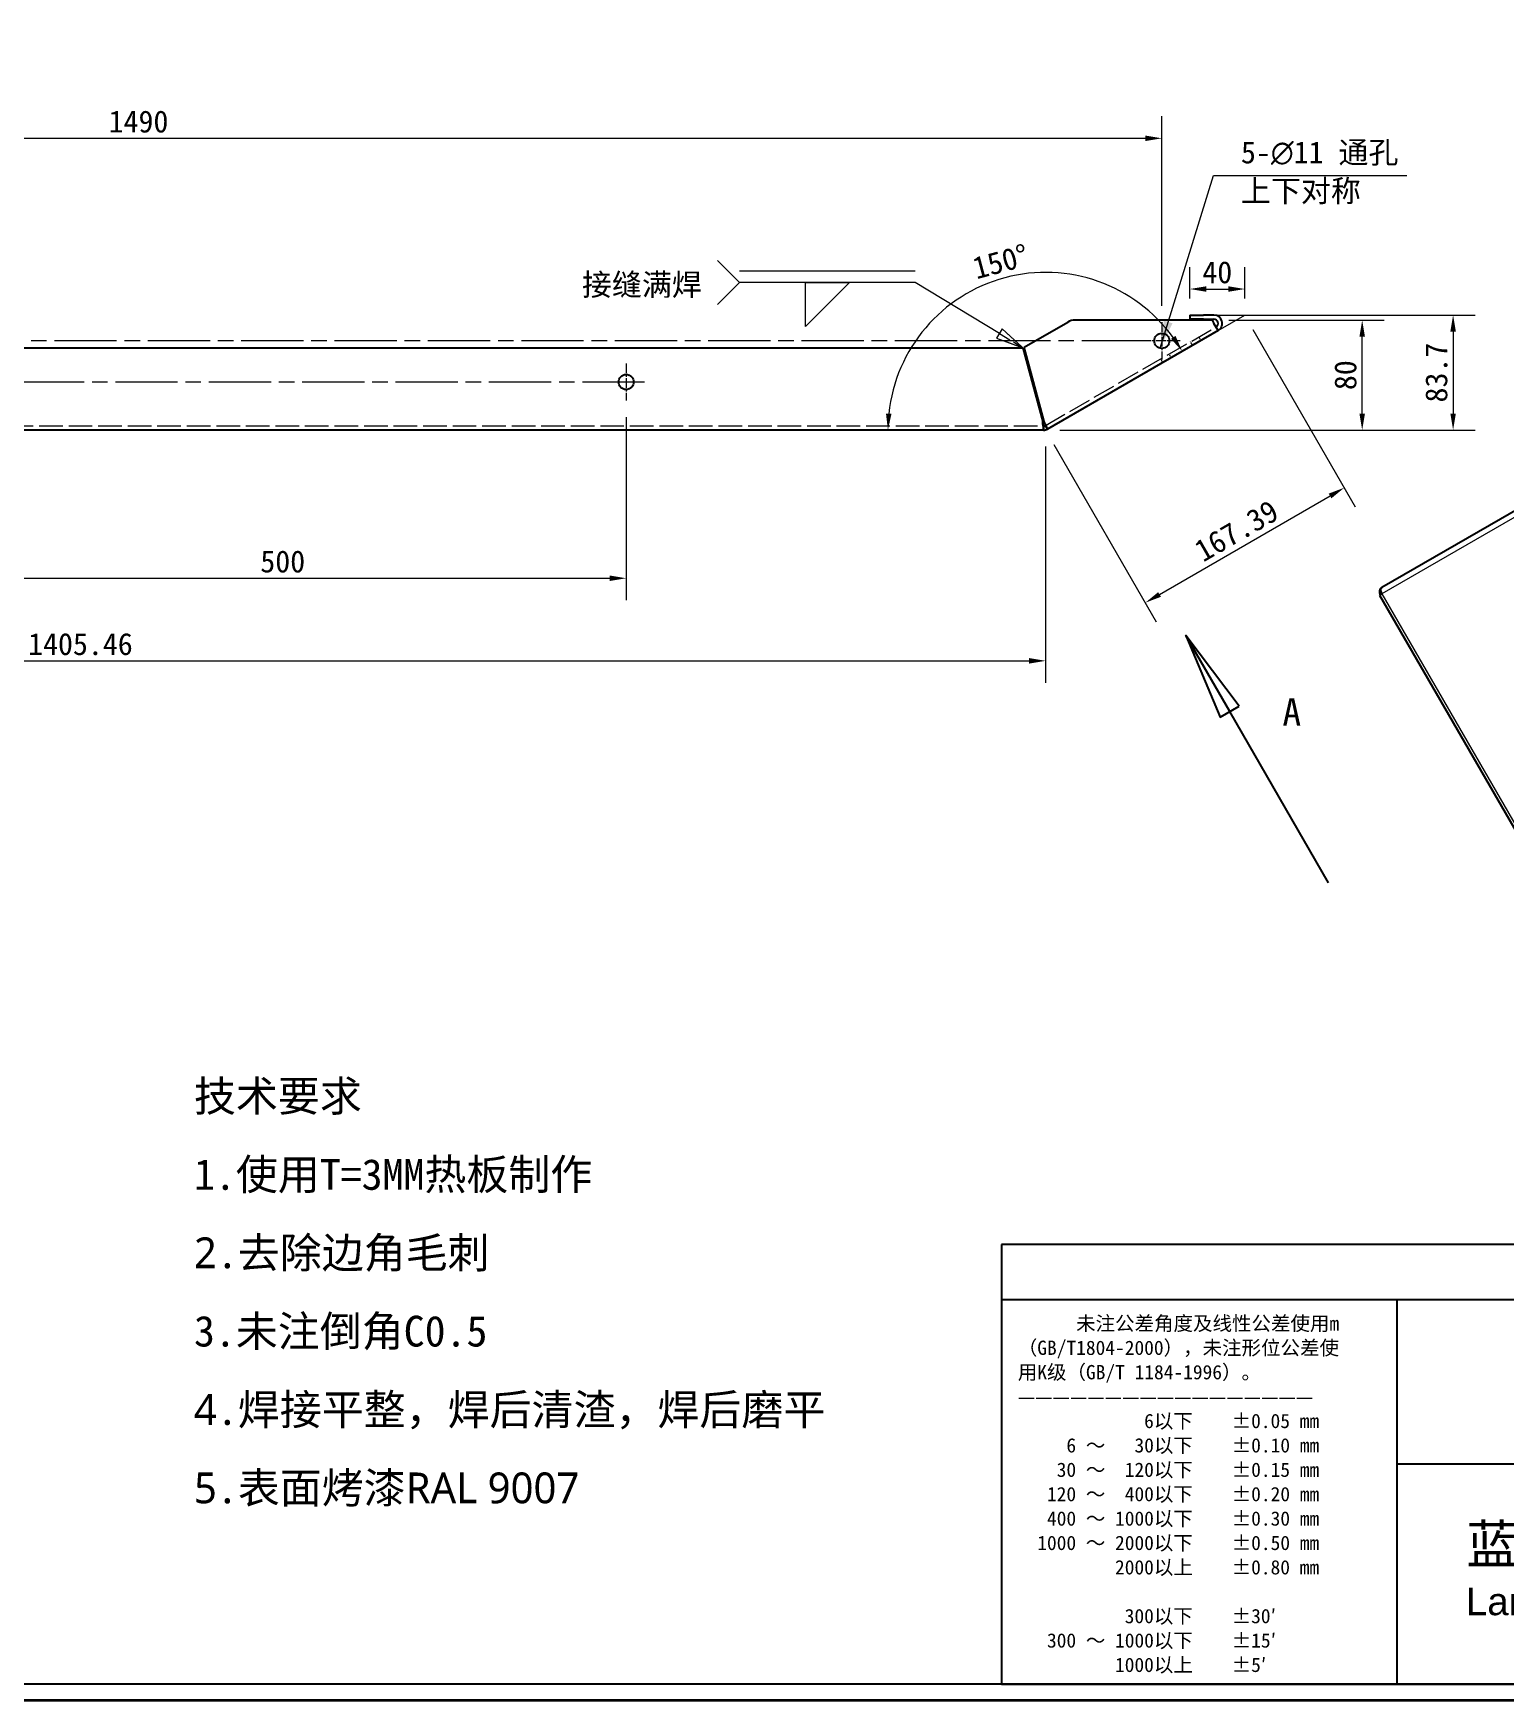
# Model space of a CAD drawing. Header units: millimetres. Extents: x 48 to 3316, y 44 to 2332.
# Drawn here: x 1119 to 2190, y 44 to 1257 of the extents above; entities that cross this region are included whole.
import ezdxf
from ezdxf.enums import TextEntityAlignment as Align

# ---------------------------------------------------------------- set-up
doc = ezdxf.new("R2010")
doc.units = ezdxf.units.MM
doc.header["$LTSCALE"] = 8
doc.linetypes.add('CHAIN', pattern=[0.3543, 0.2362, -0.0295, 0.0591, -0.0295])
doc.linetypes.add('DASHED', pattern=[0.2067, 0.1654, -0.0413])
for name, color, linetype, lineweight in [('1', 7, 'Continuous', 18), ('可见 (ISO)', 7, 'Continuous', 25), ('可见窄的 (ISO)', 7, 'Continuous', 18), ('图框 (ISO)', 7, 'Continuous', 35), ('标题 (ISO)', 7, 'Continuous', 25), ('草图几何图元 (ISO)', 7, 'Continuous', 18)]:
    doc.layers.add(name, color=color, linetype=linetype, lineweight=lineweight)
for name, color, linetype, lineweight, true_color in [('中心标记 (ISO)', 1, 'CHAIN', 18, 0xff0000), ('剖切线 (ISO)', 7, 'CHAIN', 25, 0x008000), ('尺寸 (ISO)', 7, 'Continuous', 18, 0x008000), ('符号 (ISO)', 7, 'Continuous', 18, 0x008000), ('隐藏 (ISO)', 5, 'DASHED', 18, 0x0000ff)]:
    doc.layers.add(name, color=color, linetype=linetype, lineweight=lineweight, true_color=true_color)
doc.styles.add('HZ_33', font='simfang.ttf')
doc.styles.add('文本样式164', font='SimSun.ttf')
doc.styles.add('文本样式165', font='SimSun.ttf')
doc.styles.add('文本样式74', font='SimSun.ttf')
doc.styles.add('注释文本 (ISO)', font='simfang.ttf')
doc.styles.add('添加1', font='simfang.ttf')
doc.dimstyles.new('默认 (GB)', dxfattribs={"dimscale": 8, "dimtxt": 2, "dimasz": 1.5, "dimexe": 2, "dimexo": 1.5, "dimgap": 0.5, "dimtad": 1, "dimtoh": 1, "dimdsep": 46, "dimtxsty": '注释文本 (ISO)', "dimcen": 0.09, "dimdle": 10, "dimclrd": 256, "dimclre": 256, "dimclrt": 256, "dimazin": 2, "dimtfac": 0.75, "dimtdec": 3, "dimtmove": 0, "dimatfit": 3, "dimfxl": 0, "dimtolj": 1, "dimlwd": -1, "dimlwe": -1, "dimarcsym": 0})
doc.dimstyles.new('默认 (GB)$7', dxfattribs={"dimscale": 8, "dimtxt": 2, "dimasz": 2.5, "dimexe": 2, "dimexo": 1.5, "dimgap": 0.5, "dimtad": 1, "dimtoh": 1, "dimdsep": 46, "dimtxsty": '注释文本 (ISO)', "dimcen": 0.09, "dimdle": 10, "dimclrd": 256, "dimclre": 256, "dimclrt": 256, "dimazin": 2, "dimtfac": 0.75, "dimtdec": 3, "dimtmove": 0, "dimatfit": 3, "dimfxl": 0, "dimtolj": 1, "dimlwd": -1, "dimlwe": -1, "dimarcsym": 0})

# ---------------------------------------------------------------- blocks, each defined once
blk = doc.blocks.new('图框 最新国标')
at = {"layer": '图框 (ISO)', "color": 7, "linetype": 'Continuous', "lineweight": 25}
for q in [(6, 7), (18, 7)]:
    blk.add_line((413, 7), q, dxfattribs=at)
at = {"layer": '图框 (ISO)'}
blk.add_line((414.5, 5.5), (6, 5.5), dxfattribs=at)
at = {"layer": '图框 (ISO)', "style": '文本样式74'}
blk.add_attdef('零件代号_001', (42.73, 287.25), '', height=2.5, rotation=180, dxfattribs=at)
blk = doc.blocks.new('标题栏 最新国标')
at = {"layer": '标题 (ISO)'}
for p, q in [((381.98, -183.84), (196.98, -183.84)), ((196.98, -183.84), (196.98, -223.84)), ((254.48, -183.84), (254.48, -188.84)), ((269.48, -183.84), (269.48, -188.84)), ((281.48, -188.09), (281.48, -184.59)), ((281.48, -184.59), (286.48, -185.34)), ((289.48, -183.84), (289.48, -188.84)), ((381.98, -223.84), (381.98, -183.84)), ((383.48, -183.84), (383.48, -225.34)), ((286.48, -185.34), (286.48, -187.34)), ((286.48, -187.34), (281.48, -188.09)), ((196.98, -188.84), (381.98, -188.84)), ((232.98, -188.84), (232.98, -223.84)), ((321.98, -188.84), (321.98, -223.84)), ((321.98, -193.84), (381.98, -193.84)), ((321.98, -198.84), (381.98, -198.84)), ((351.98, -198.84), (351.98, -208.84)), ((321.98, -203.84), (232.98, -203.84)), ((321.98, -203.84), (381.98, -203.84)), ((321.98, -208.84), (381.98, -208.84)), ((321.98, -218.84), (381.98, -218.84)), ((196.98, -223.84), (381.98, -223.84)), ((383.48, -225.34), (196.98, -225.34))]:
    blk.add_line(p, q, dxfattribs=at)
at = {"layer": '标题 (ISO)', "linetype": 'CHAIN', "ltscale": 5.000333}
blk.add_line((274.98, -184.09), (274.98, -188.59), dxfattribs=at)
at = {"layer": '标题 (ISO)', "linetype": 'CHAIN', "ltscale": 15.834605}
blk.add_line((272.73, -186.34), (286.98, -186.34), dxfattribs=at)
at = {"layer": '标题 (ISO)'}
for radius in [1.75, 1]:
    blk.add_circle((274.98, -186.34), radius, dxfattribs=at)
at = {"layer": '1', "style": '文本样式164'}
for s, p in [('材 料', (299.48, -186.34)), ('UNIT: mm', (261.98, -186.34)), ('设 计', (327.98, -191.34)), ('制 图', (327.98, -196.34)), ('比 例', (327.98, -201.34)), ('重 量', (357.98, -201.34)), ('共 1  张', (336.98, -206.34)), ('第 1  张', (366.98, -206.34))]:
    blk.add_text(s, height=2, dxfattribs=at).set_placement(p, align=Align.MIDDLE_CENTER)
at = {"layer": '标题 (ISO)', "style": '注释文本 (ISO)'}
for s, insert, char_height, attachment_point, line_spacing_factor in [('\\fSimSun|b0|i0;{\\H1.3000;      未注公差角度及线性公差使用m\\P}\\fSimSun|b0|i0;{\\H1.3000;（GB/T1804-2000），未注形位公差使\\P}\\fSimSun|b0|i0;{\\H1.3000;用K级（GB/T 1184-1996）。\\P}\\fSimSun|b0|i0;{\\H1.3000;—————————————————\\P}\\fSimSun|b0|i0;{\\H1.3000;             6以下    ±0.05 mm\\P}\\fSimSun|b0|i0;{\\H1.3000;     6 ～   30以下    ±0.10 mm\\P}\\fSimSun|b0|i0;{\\H1.3000;    30 ～  120以下    ±0.15 mm\\P}\\fSimSun|b0|i0;{\\H1.3000;   120 ～  400以下    ±0.20 mm\\P}\\fSimSun|b0|i0;{\\H1.3000;   400 ～ 1000以下    ±0.30 mm\\P}\\fSimSun|b0|i0;{\\H1.3000;  1000 ～ 2000以下    ±0.50 mm\\P}\\fSimSun|b0|i0;{\\H1.3000;          2000以上    ±0.80 mm\\P}\\fSimSun|b0|i0;{\\H1.3000;\\P}\\fSimSun|b0|i0;{\\H1.3000;           300以下    ±30′\\P}\\fSimSun|b0|i0;{\\H1.3000;   300 ～ 1000以下    ±15′\\P}\\fSimSun|b0|i0;{\\H1.3000;          1000以上    ±5′}', (198.48, -206.63), 1.3, 4, 1.023913), ('{\\fMicrosoft YaHei|b0|i0|c134|p34;\\H1.75x;蓝探科工业自动化（江苏）有限公司\\P\\fArial|b0|i0|c0|p34;\\H0.71429x;Lantech Industrial Automation (Jiangsu) Co., Ltd\\fFangSong|b0|i0|c134|p49;.\\H1.15195x; }', (277.48, -213.84), 2, 5, 0.978695)]:
    blk.add_mtext(s, dxfattribs=dict(at, insert=insert, char_height=char_height, attachment_point=attachment_point, line_spacing_factor=line_spacing_factor))
at = {"layer": '标题 (ISO)', "attachment_point": 5, "style": '注释文本 (ISO)'}
for s, insert, char_height in [('\\fFangSong|b0|i0;LIA023', (357.98, -196.34), 2), ('\\fFangSong|b0|i0;零件号', (327.98, -211.84), 2), ('\\fSimSun|b0|i0;{\\H1.6000;未经蓝探科事先书面同意，严禁复制或发布此文件。}', (351.98, -221.34), 1.6)]:
    blk.add_mtext(s, dxfattribs=dict(at, insert=insert, char_height=char_height))
at = {"layer": '标题 (ISO)'}
for tag, p, height, style in [('材料_001', (320.84, -187.21), 2, '注释文本 (ISO)'), ('设计人_001', (349.92, -192.16), 2, '注释文本 (ISO)'), ('库存编号_001', (265, -198.14), 3.5, '文本样式165'), ('视图比例_001', (339.26, -202.33), 2, '注释文本 (ISO)'), ('质量\\P3;_001', (371.53, -202.3), 2, '注释文本 (ISO)'), ('零件代号_001', (347.86, -215.59), 3.5, '文本样式165')]:
    blk.add_attdef(tag, p, '', height=height, dxfattribs=dict(at, style=style))
blk = doc.blocks.new('*D10')
at = {"layer": 'Defpoints', "color": 0, "transparency": 16777216}
for p in [(450.8, 974.7), (1856.2, 968.7), (1856.2, 800.8)]:
    blk.add_point(p, dxfattribs=at)
at = {"layer": '尺寸 (ISO)', "color": 116, "true_color": 0x00803f, "transparency": 16777216}
for p, q in [((450.8, 962.7), (450.8, 784.8)), ((1856.2, 956.7), (1856.2, 784.8)), ((462.8, 800.8), (1844.2, 800.8))]:
    blk.add_line(p, q, dxfattribs=at)
for points in [[(462.8, 802.8), (462.8, 798.8), (450.8, 800.8)], [(1844.2, 802.8), (1844.2, 798.8), (1856.2, 800.8)]]:
    blk.add_solid(points, dxfattribs=at)
at = {"layer": '尺寸 (ISO)', "transparency": 16777216, "insert": (1153.5, 812.9), "char_height": 16, "attachment_point": 5, "style": '注释文本 (ISO)'}
blk.add_mtext('\\A1;1405.46', dxfattribs=at)
blk = doc.blocks.new('*D14')
at = {"layer": 'Defpoints', "color": 0, "transparency": 16777216}
for p in [(1940.8, 1181.1), (450.8, 1048.7), (1940.8, 1047.2)]:
    blk.add_point(p, dxfattribs=at)
at = {"layer": '尺寸 (ISO)', "color": 116, "true_color": 0x00803f, "transparency": 16777216}
for p, q in [((450.8, 1060.7), (450.8, 1197.1)), ((1940.8, 1059.2), (1940.8, 1197.1)), ((462.8, 1181.1), (1928.8, 1181.1))]:
    blk.add_line(p, q, dxfattribs=at)
for points in [[(462.8, 1183.1), (462.8, 1179.1), (450.8, 1181.1)], [(1928.8, 1183.1), (1928.8, 1179.1), (1940.8, 1181.1)]]:
    blk.add_solid(points, dxfattribs=at)
at = {"layer": '尺寸 (ISO)', "transparency": 16777216, "insert": (1195.8, 1193.2), "char_height": 16, "attachment_point": 5, "style": '注释文本 (ISO)'}
blk.add_mtext('\\A1;1490', dxfattribs=at)
blk = doc.blocks.new('*D15')
at = {"layer": 'Defpoints', "color": 0, "transparency": 16777216}
for p in [(2001.2, 1052.4), (1856.2, 968.7), (2073.7, 926.8)]:
    blk.add_point(p, dxfattribs=at)
at = {"layer": '尺寸 (ISO)', "color": 116, "true_color": 0x00803f, "transparency": 16777216}
for p, q in [((2007.2, 1042), (2081.7, 912.9)), ((1862.2, 958.3), (1936.8, 829.2)), ((1939.2, 849.1), (2063.3, 920.8))]:
    blk.add_line(p, q, dxfattribs=at)
for points in [[(2062.3, 922.5), (2064.3, 919.1), (2073.7, 926.8)], [(1938.2, 850.8), (1940.2, 847.4), (1928.8, 843.1)]]:
    blk.add_solid(points, dxfattribs=at)
at = {"layer": '尺寸 (ISO)', "transparency": 16777216, "insert": (1995.2, 895.4), "char_height": 16, "attachment_point": 5, "rotation": 30, "style": '注释文本 (ISO)'}
blk.add_mtext('\\A1;167.39', dxfattribs=at)
blk = doc.blocks.new('*D16')
at = {"layer": 'Defpoints', "color": 0, "transparency": 16777216}
for p in [(1876.2, 1081.8), (1981.8, 1041.2), (1844.2, 968.7), (1856.2, 968.7)]:
    blk.add_point(p, dxfattribs=at)
at = {"layer": '尺寸 (ISO)', "color": 116, "true_color": 0x00803f, "transparency": 16777216}
blk.add_arc((1856.2, 968.7), 114.8, 35.9906, 174.0094, dxfattribs=at)
for points in [[(1950.8, 1037.3), (1947.5, 1035.1), (1955.7, 1026.1)], [(1744, 980.6), (1740, 980.8), (1741.4, 968.7)]]:
    blk.add_solid(points, dxfattribs=at)
at = {"layer": '尺寸 (ISO)', "transparency": 16777216, "insert": (1823.4, 1091.3), "char_height": 16, "attachment_point": 5, "rotation": 15, "style": '注释文本 (ISO)'}
blk.add_mtext('\\A1;150°', dxfattribs=at)
blk = doc.blocks.new('*D17')
at = {"layer": 'Defpoints', "color": 0, "transparency": 16777216}
for p in [(1977.5, 1048.7), (2086.7, 1048.7), (1854.6, 968.7)]:
    blk.add_point(p, dxfattribs=at)
at = {"layer": '尺寸 (ISO)', "color": 116, "true_color": 0x00803f, "transparency": 16777216}
for p, q in [((1989.5, 1048.7), (2102.7, 1048.7)), ((2086.7, 980.7), (2086.7, 1036.7)), ((1866.6, 968.7), (2102.7, 968.7))]:
    blk.add_line(p, q, dxfattribs=at)
for points in [[(2084.7, 1036.7), (2088.7, 1036.7), (2086.7, 1048.7)], [(2084.7, 980.7), (2088.7, 980.7), (2086.7, 968.7)]]:
    blk.add_solid(points, dxfattribs=at)
at = {"layer": '尺寸 (ISO)', "transparency": 16777216, "insert": (2074.6, 1008.7), "char_height": 16, "attachment_point": 5, "rotation": 90, "style": '注释文本 (ISO)'}
blk.add_mtext('\\A1;80', dxfattribs=at)
blk = doc.blocks.new('*D18')
at = {"layer": 'Defpoints', "color": 0, "transparency": 16777216}
for p in [(1978.8, 1052.4), (1854.6, 968.7), (2152.9, 968.7)]:
    blk.add_point(p, dxfattribs=at)
at = {"layer": '尺寸 (ISO)', "color": 116, "true_color": 0x00803f, "transparency": 16777216}
for p, q in [((1990.8, 1052.4), (2168.9, 1052.4)), ((2152.9, 1040.4), (2152.9, 980.7)), ((1866.6, 968.7), (2168.9, 968.7))]:
    blk.add_line(p, q, dxfattribs=at)
for points in [[(2150.9, 1040.4), (2154.9, 1040.4), (2152.9, 1052.4)], [(2150.9, 980.7), (2154.9, 980.7), (2152.9, 968.7)]]:
    blk.add_solid(points, dxfattribs=at)
at = {"layer": '尺寸 (ISO)', "transparency": 16777216, "insert": (2140.8, 1010.6), "char_height": 16, "attachment_point": 5, "rotation": 90, "style": '注释文本 (ISO)'}
blk.add_mtext('\\A1;83.7', dxfattribs=at)
blk = doc.blocks.new('*D19')
at = {"layer": 'Defpoints', "color": 0, "transparency": 16777216}
for p in [(2001.2, 1071.4), (1961.2, 1052.4), (2001.2, 1052.4)]:
    blk.add_point(p, dxfattribs=at)
at = {"layer": '尺寸 (ISO)', "color": 116, "true_color": 0x00803f, "transparency": 16777216}
for p, q in [((1961.2, 1064.4), (1961.2, 1087.4)), ((2001.2, 1064.4), (2001.2, 1087.4)), ((1973.2, 1071.4), (1989.2, 1071.4))]:
    blk.add_line(p, q, dxfattribs=at)
for points in [[(1973.2, 1073.4), (1973.2, 1069.4), (1961.2, 1071.4)], [(1989.2, 1073.4), (1989.2, 1069.4), (2001.2, 1071.4)]]:
    blk.add_solid(points, dxfattribs=at)
at = {"layer": '尺寸 (ISO)', "transparency": 16777216, "insert": (1981.2, 1083.5), "char_height": 16, "attachment_point": 5, "style": '注释文本 (ISO)'}
blk.add_mtext('\\A1;40', dxfattribs=at)
blk = doc.blocks.new('焊接符号标识符1')
at = {"layer": '符号 (ISO)'}
for p, q in [((204.17, 134.51), (202.17, 136.51)), ((204.17, 134.51), (202.17, 132.51)), ((220.17, 134.51), (204.17, 134.51)), ((210.17, 134.51), (214.17, 134.51)), ((214.17, 134.51), (210.17, 130.51)), ((210.17, 130.51), (210.17, 134.51)), ((227.82, 129.88), (220.17, 134.51)), ((228.07, 130.31), (227.56, 129.46)), ((227.56, 129.46), (227.95, 129.31)), ((227.82, 129.88), (228.76, 129.31)), ((229.16, 129.31), (228.07, 130.31)), ((228.5, 129.11), (229.95, 128.59)), ((229.09, 129.11), (229.95, 128.59)), ((229.95, 128.59), (229.38, 129.11))]:
    blk.add_line(p, q, dxfattribs=at)
at = {"layer": '符号 (ISO)', "linetype": 'DASHED', "ltscale": 12.901145}
blk.add_line((220.17, 135.56), (204.17, 135.56), dxfattribs=at)
at = {"layer": '符号 (ISO)', "flags": 128}
blk.add_lwpolyline([(227.56, 129.46), (229.95, 128.59), (228.07, 130.31), (227.56, 129.46)], dxfattribs=at)
at = {"layer": '符号 (ISO)'}
blk.add_solid([(227.56, 129.46), (229.95, 128.59), (228.07, 130.31), (227.56, 129.46)], dxfattribs=at)
at = {"layer": '符号 (ISO)', "insert": (189.83, 133.1), "char_height": 2, "attachment_point": 7, "style": '注释文本 (ISO)'}
blk.add_mtext('接缝满焊', dxfattribs=at)
blk = doc.blocks.new('*D27')
at = {"layer": 'Defpoints', "color": 0, "transparency": 16777216}
for p in [(1050.8, 990.2), (1550.8, 990.2), (1550.8, 860.9)]:
    blk.add_point(p, dxfattribs=at)
at = {"layer": '尺寸 (ISO)', "color": 116, "true_color": 0x00803f, "transparency": 16777216}
for p, q in [((1050.8, 978.2), (1050.8, 844.9)), ((1550.8, 978.2), (1550.8, 844.9)), ((1062.8, 860.9), (1538.8, 860.9))]:
    blk.add_line(p, q, dxfattribs=at)
for points in [[(1062.8, 862.9), (1062.8, 858.9), (1050.8, 860.9)], [(1538.8, 862.9), (1538.8, 858.9), (1550.8, 860.9)]]:
    blk.add_solid(points, dxfattribs=at)
at = {"layer": '尺寸 (ISO)', "transparency": 16777216, "insert": (1300.8, 873), "char_height": 16, "attachment_point": 5, "style": '注释文本 (ISO)'}
blk.add_mtext('\\A1;500', dxfattribs=at)
blk = doc.blocks.new('二维转换剖视图0')
at = {"layer": '剖切线 (ISO)', "linetype": 'Continuous'}
for p, q in [((248.78, 95.48), (244.78, 102.41)), ((249.65, 95.98), (244.78, 102.41)), ((244.78, 102.41), (247.91, 94.98)), ((247.91, 94.98), (249.65, 95.98)), ((257.78, 79.89), (248.78, 95.48))]:
    blk.add_line(p, q, dxfattribs=at)
at = {"layer": '剖切线 (ISO)', "linetype": 'Continuous', "flags": 128}
blk.add_lwpolyline([(249.65, 95.98), (244.78, 102.41), (247.91, 94.98), (249.65, 95.98)], dxfattribs=at)
at = {"layer": '剖切线 (ISO)'}
blk.add_solid([(249.65, 95.98), (244.78, 102.41), (247.91, 94.98), (249.65, 95.98)], dxfattribs=at)
at = {"layer": '剖切线 (ISO)', "insert": (253.58, 94.2), "char_height": 2.5, "attachment_point": 7, "style": 'HZ_33'}
blk.add_mtext('A', dxfattribs=at)

msp = doc.modelspace()

# ---------------------------------------------------------------- linework, layer by layer
at = {"layer": '中心标记 (ISO)', "ltscale": 3.750225}
for p, q in [((1940.7775, 1047.2166), (1940.7775, 1020.2166)), ((1954.2775, 1033.7166), (1927.2775, 1033.7166)), ((1550.7775, 1017.2166), (1550.7775, 990.2166))]:
    msp.add_line(p, q, dxfattribs=at)
at = {"layer": '中心标记 (ISO)', "ltscale": 23.990969}
for p, q in [((1927.8782, 1033.7166), (467.2775, 1033.7166)), ((1564.2775, 1003.7166), (566.7743, 1003.7166))]:
    msp.add_line(p, q, dxfattribs=at)
at = {"layer": '可见 (ISO)'}
for p, q in [((2101.1261, 854.3179), (2799.4374, 1257.4882)), ((1840.6039, 1028.9754), (1872.4761, 1047.3768)), ((1977.4761, 1048.7166), (1877.4761, 1048.7166)), ((1961.1985, 1052.4127), (1961.1985, 1049.4127)), ((1961.1985, 1052.4127), (1971.1985, 1052.4127)), ((1971.1985, 1049.4127), (1961.1985, 1049.4127)), ((1978.8062, 1052.4127), (1971.1985, 1052.4127)), ((1971.1985, 1049.4127), (1978.8062, 1049.4127)), ((1977.4761, 1048.7166), (1978.8062, 1046.4127)), ((1981.8062, 1041.2166), (1978.8062, 1046.4127)), ((1981.8062, 1041.2166), (1857.6248, 969.5204)), ((511.4846, 1028.7166), (1839.6379, 1028.7166)), ((1839.6379, 1028.7166), (1854.1072, 974.7166)), ((1855.0731, 974.9754), (1840.6039, 1028.9754)), ((1854.6248, 971.7166), (1854.6248, 968.7166)), ((1857.6248, 969.5204), (1856.1248, 972.1185)), ((1854.6248, 968.7166), (456.7775, 968.7166)), ((2099.3085, 848.6497), (2101.0405, 849.6497)), ((2101.1261, 854.3179), (2100.9767, 854.2317)), ((2100.9825, 854.2216), (2100.9767, 854.2317)), ((2099.3085, 848.6497), (2364.4751, 389.3676))]:
    msp.add_line(p, q, dxfattribs=at)
for centre in [(1940.7775, 1033.7166), (1550.7775, 1003.7166)]:
    msp.add_circle(centre, 5.5, dxfattribs=at)
for centre, radius, start, end in [((1877.4761, 1038.7166), 10, 90, 120), ((1978.8062, 1046.4127), 6, 300, 90), ((1978.8062, 1046.4127), 3, 300, 90), ((1854.6248, 974.7166), 3, 270, 300), ((1854.6248, 974.7166), 6, 270, 300)]:
    msp.add_arc(centre, radius, start, end, dxfattribs=at)
for points, knots in [([(1854.1072, 974.7166), (1854.202, 972.9905), (1854.2968, 971.2798), (1854.3916, 970.1577), (1854.4693, 969.2374), (1854.5471, 968.7166), (1854.6248, 968.7166)], [0, 0, 0, 0, 0.863030386, 0.863030386, 0.863030386, 1.570796327, 1.570796327, 1.570796327, 1.570796327]), ([(1854.6248, 971.7166), (1854.5121, 971.7166), (1854.3994, 972.2847), (1854.2866, 973.1627), (1854.2268, 973.6284), (1854.167, 974.1721), (1854.1072, 974.7166)], [0, 0, 0, 0, 1.026321876, 1.026321876, 1.026321876, 1.570796327, 1.570796327, 1.570796327, 1.570796327]), ([(1857.6248, 969.5204), (1857.7069, 969.5678), (1857.3952, 970.2974), (1856.8215, 971.4805), (1856.3511, 972.4509), (1855.7136, 973.7106), (1855.0731, 974.9754)], [0, 0, 0, 0, 0.863030386, 0.863030386, 0.863030386, 1.570796327, 1.570796327, 1.570796327, 1.570796327]), ([(1856.1248, 972.1185), (1856.2225, 972.1749), (1856.036, 972.7233), (1855.6947, 973.5399), (1855.5136, 973.9732), (1855.2936, 974.4739), (1855.0731, 974.9754)], [0, 0, 0, 0, 1.026321876, 1.026321876, 1.026321876, 1.570796327, 1.570796327, 1.570796327, 1.570796327]), ([(2100.9767, 854.2317), (2100.0763, 853.7118), (2099.4461, 852.7416), (2099.2848, 851.6389), (2099.1525, 850.7346), (2099.3314, 849.7526), (2099.7726, 848.9177)], [0, 0, 0, 0, 0.863030386, 0.863030386, 0.863030386, 1.570796327, 1.570796327, 1.570796327, 1.570796327]), ([(2101.0405, 849.6497), (2100.5299, 850.6836), (2100.2518, 851.84), (2100.3211, 852.7438), (2100.3779, 853.4851), (2100.6644, 854.0514), (2101.1261, 854.3179)], [0, 0, 0, 0, 0.863030386, 0.863030386, 0.863030386, 1.570796327, 1.570796327, 1.570796327, 1.570796327])]:
    msp.add_open_spline(points, degree=3, knots=knots, dxfattribs=at)
at = {"layer": '可见窄的 (ISO)'}
for p, q in [((2799.9642, 1253.1735), (2101.0405, 849.6497)), ((2101.0405, 849.6497), (2366.2072, 390.3676))]:
    msp.add_line(p, q, dxfattribs=at)
at = {"layer": '草图几何图元 (ISO)'}
for p, q in [((1978.8062, 1052.4127), (2001.1985, 1052.4127)), ((1981.8062, 1041.2166), (2001.1985, 1052.4127)), ((1854.6248, 968.7166), (1856.2325, 968.7166)), ((1857.6248, 969.5204), (1856.2325, 968.7166))]:
    msp.add_line(p, q, dxfattribs=at)
at = {"layer": '隐藏 (ISO)', "ltscale": 12.38789}
msp.add_line((1856.1248, 972.1185), (1980.3062, 1043.8146), dxfattribs=at)
at = {"layer": '隐藏 (ISO)', "ltscale": 0.714161}
for p, q in [((1963.1867, 1030.4666), (1961.6867, 1033.0646)), ((1969.2488, 1033.9666), (1967.7488, 1036.5646)), ((1941.536, 1017.9666), (1940.036, 1020.5646)), ((1947.5982, 1021.4666), (1946.0982, 1024.0646))]:
    msp.add_line(p, q, dxfattribs=at)
at = {"layer": '隐藏 (ISO)', "ltscale": 13.005166}
msp.add_line((456.7775, 971.7166), (1854.6248, 971.7166), dxfattribs=at)

# ---------------------------------------------------------------- block references
at = {"xscale": 8, "yscale": 8, "zscale": 8}
msp.add_blockref('图框 最新国标', (0, 0), dxfattribs=at)
msp.add_blockref('标题栏 最新国标', (248.1398, 1846.7542), dxfattribs=at).add_auto_attribs({'零件代号_001': '7420705A', '库存编号_001': '机壳下挡板', '质量\\P3;_001': '无', '视图比例_001': '1 : 8', '设计人_001': 'zhengxiaobo', '材料_001': 'Q235B'})
at = {"layer": '剖切线 (ISO)', "xscale": 8, "yscale": 8, "zscale": 8}
msp.add_blockref('二维转换剖视图0', (0, 0), dxfattribs=at)
at = {"layer": '符号 (ISO)', "xscale": 8, "yscale": 8, "zscale": 8}
msp.add_blockref('焊接符号标识符1', (0, 0), dxfattribs=at)

# ---------------------------------------------------------------- texts
at = {"layer": '符号 (ISO)'}
for s, insert, char_height, width, attachment_point, line_spacing_factor, style in [('5-\\fAIGDT|b0|i0;{\\H16.0000;n}\\fFangSong|b0|i0;{\\H16.0000;11 通孔\\P上下对称}', (1998.4419, 1178.8328), 16, 126.977177, 1, 1.05, '注释文本 (ISO)'), ('\\fFangSong|b0|i0;{\\H22.4000;技术要求\\P}\\fFangSong|b0|i0;{\\H22.4000;1.使用T=3MM热板制作\\P}\\fSegoe UI|b0|i0;{\\H22.4000;2}\\fFangSong|b0|i0;{\\H22.4000;.去除边角毛刺\\P}\\fFangSong|b0|i0;{\\H22.4000;3.未注倒角C0.5\\P}\\fSegoe UI|b0|i0;{\\H22.4000;4}\\fFangSong|b0|i0;{\\H22.4000;.焊接平整，焊后清渣，焊后磨平\\P}\\fSegoe UI|b0|i0;{\\H22.4000;5}\\fFangSong|b0|i0;{\\H22.4000;.表面烤漆}\\fSegoe UI|b0|i0;{\\H22.4000;RAL 9007\\P}', (1236.1664, 340.2274), 22.4000001, 503.497058, 4, 1.527447, '添加1')]:
    msp.add_mtext(s, dxfattribs=dict(at, insert=insert, char_height=char_height, width=width, attachment_point=attachment_point, line_spacing_factor=line_spacing_factor, style=style))

# ---------------------------------------------------------------- dimensions: what is measured, and where the dimension line sits
at = {"layer": '尺寸 (ISO)', "color": 116, "true_color": 0x00803f}
for base, p1, p2, picture, middle in [((1940.7775, 1181.1064), (450.7775, 1048.7166), (1940.7775, 1047.2166), '*D14', (1195.7775, 1181.1064)), ((1856.2325236965, 800.8017810179), (450.7775236965, 974.716562119), (1856.2325236965, 968.716562119), '*D10', (1153.5050236965, 800.8017810179))]:
    dim = msp.add_linear_dim(base=base, p1=p1, p2=p2, dimstyle='默认 (GB)', override={"dimgap": 0.5, "dimtoh": 0, "dimdec": 2, "dimtol": 0, "dimlim": 0, "dimtp": 0, "dimtm": 0, "dimtdec": 3, "dimtofl": 0, "dimatfit": 1}, dxfattribs=at)
    dim.commit()
    dim.dimension.update_dxf_attribs({"geometry": picture, "text_midpoint": middle, "dimtype": 160})
dim = msp.add_angular_dim_3p(base=(1876.1715, 1081.7963), center=(1856.2325, 968.7166), p1=(1981.8062, 1041.2166), p2=(1844.2325, 968.7166), dimstyle='默认 (GB)', override={"dimgap": 0.5, "dimtoh": 0, "dimse1": 1, "dimse2": 1, "dimadec": 2, "dimtol": 0, "dimlim": 0, "dimtp": 0, "dimtm": 0, "dimtdec": 2}, dxfattribs=at)
dim.commit()
dim.dimension.update_dxf_attribs({"geometry": '*D16', "text_midpoint": (1826.5138, 1079.6282), "dimtype": 165})
for base, p1, p2, angle, picture, middle in [((2001.1985, 1071.4145), (1961.1985, 1052.4127), (2001.1985, 1052.4127), 180, '*D19', (1981.1985, 1071.4145)), ((2152.9436, 968.7166), (1978.8062, 1052.4127), (1854.6248, 968.7166), 90, '*D18', (2152.9436, 1010.5646)), ((2086.6587, 1048.7166), (1854.6248, 968.7166), (1977.4761, 1048.7166), 90, '*D17', (2086.6587, 1008.7166)), ((2073.7298, 926.7849), (1856.2325, 968.7166), (2001.1985, 1052.4127), 210, '*D15', (2001.2468, 884.9368)), ((1550.7775, 860.8695), (1050.7775, 990.2166), (1550.7775, 990.2166), 180, '*D27', (1300.7775, 860.8695))]:
    dim = msp.add_linear_dim(base=base, p1=p1, p2=p2, angle=angle, dimstyle='默认 (GB)', override={"dimgap": 0.5, "dimtoh": 0, "dimdec": 2, "dimtol": 0, "dimlim": 0, "dimtp": 0, "dimtm": 0, "dimtdec": 3, "dimtofl": 0, "dimatfit": 1}, dxfattribs=at)
    dim.commit()
    dim.dimension.update_dxf_attribs({"geometry": picture, "text_midpoint": middle, "dimtype": 160})

# ---------------------------------------------------------------- leaders
at = {"layer": '符号 (ISO)', "annotation_type": 0, "has_hookline": 1, "hookline_direction": 0, "text_width": 120.737}
msp.add_leader([(1939.5297, 1028.36), (1978.4419, 1153.9644), (1998.4419, 1153.9644)], dimstyle='默认 (GB)$7', override={"dimgap": 0, "dimtad": 1}, dxfattribs=at)

doc.saveas('drawing.dxf')
